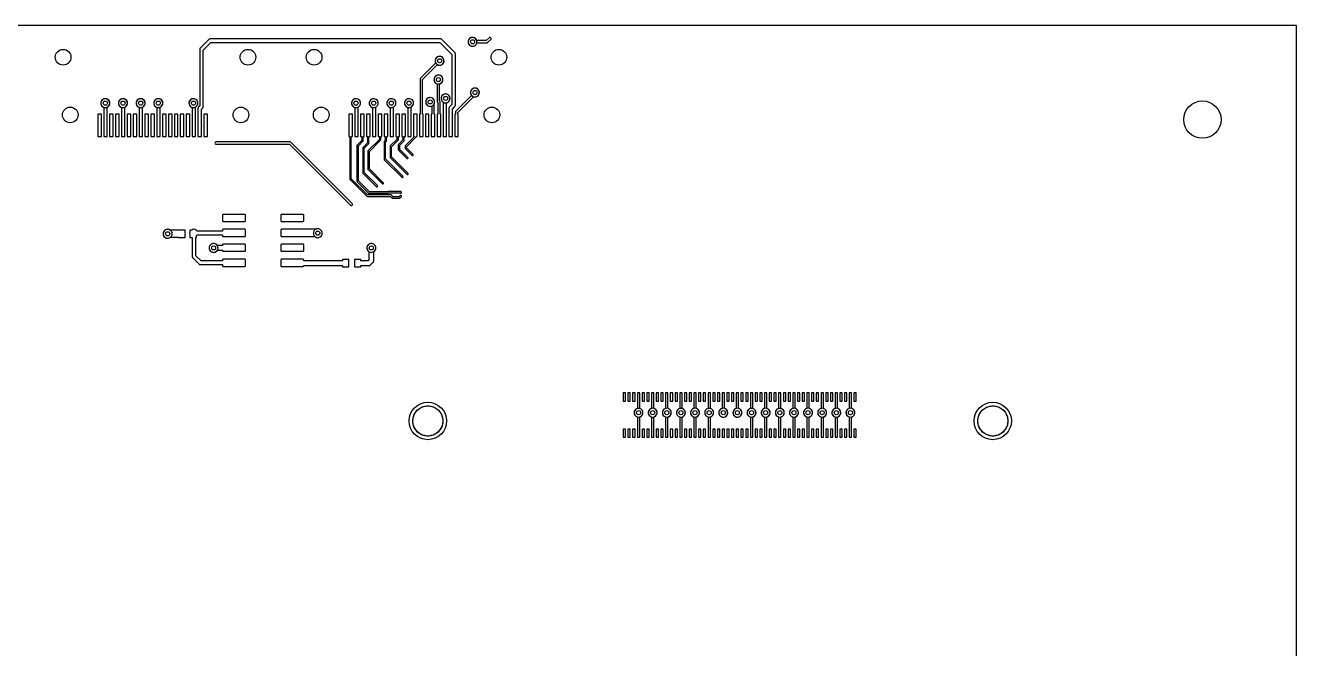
# Model space of a CAD drawing. Header units: millimetres. Extents: x 0 to 170, y 0 to 220.
# Drawn here: x 62 to 170, y 167.1 to 220 of the extents above; entities that cross this region are included whole.
import ezdxf

# ---------------------------------------------------------------- set-up
doc = ezdxf.new("R2010")
doc.units = ezdxf.units.MM

msp = doc.modelspace()

# ---------------------------------------------------------------- linework, layer by layer
at = {"layer": '16_copper'}
for points in [[(100.07, 218.23, 1), (99.93, 218.98), (99.88, 218.96, 0.876976), (100.02, 218.23)], [(97.27, 216.63, 1), (97.13, 217.37), (97.08, 217.36, 0.876976), (97.22, 216.62)], [(97.17, 215.03, 1), (97.03, 215.77), (96.98, 215.76, 0.876976), (97.12, 215.02)], [(96.47, 213.13, 1), (96.33, 213.87), (96.28, 213.86, 0.876976), (96.42, 213.12)], [(97.78, 213.43, 1), (97.63, 214.17), (97.58, 214.16, 0.876976), (97.73, 213.42)], [(100.27, 213.93, 1), (100.13, 214.67), (100.08, 214.66, 0.876976), (100.22, 213.92)], [(68.87, 213.03, 1), (68.73, 213.77), (68.68, 213.76, 0.876976), (68.82, 213.02)], [(70.37, 213.03, 1), (70.23, 213.77), (70.18, 213.76, 0.876976), (70.32, 213.02)], [(71.87, 213.03, 1), (71.73, 213.77), (71.68, 213.76, 0.876976), (71.82, 213.02)], [(73.37, 213.03, 1), (73.23, 213.77), (73.18, 213.76, 0.876976), (73.32, 213.02)], [(76.36, 213.03, 1), (76.21, 213.77), (76.16, 213.76, 0.876976), (76.31, 213.02)], [(90.17, 213.03, 1), (90.03, 213.77), (89.98, 213.76, 0.876976), (90.12, 213.02)], [(91.67, 213.03, 1), (91.53, 213.77), (91.48, 213.76, 0.876976), (91.62, 213.02)], [(93.17, 213.03, 1), (93.03, 213.77), (92.98, 213.76, 0.876976), (93.12, 213.02)], [(94.67, 213.03, 1), (94.53, 213.77), (94.48, 213.76, 0.876976), (94.62, 213.02)], [(74.17, 201.93, 1), (74.03, 202.67), (73.98, 202.66, 0.876976), (74.12, 201.92)], [(86.92, 201.98, 1), (86.78, 202.72), (86.73, 202.71, 0.876976), (86.87, 201.97)], [(78.07, 200.73, 1), (77.93, 201.47), (77.88, 201.46, 0.876976), (78.02, 200.72)], [(91.47, 200.73, 1), (91.33, 201.47), (91.28, 201.46, 0.876976), (91.42, 200.72)], [(114.17, 186.73, 1), (114.03, 187.47), (113.98, 187.46, 0.876976), (114.12, 186.72)], [(115.37, 186.73, 1), (115.23, 187.47), (115.18, 187.46, 0.876976), (115.32, 186.72)], [(116.57, 186.73, 1), (116.43, 187.47), (116.38, 187.46, 0.876976), (116.52, 186.72)], [(117.77, 186.73, 1), (117.63, 187.47), (117.58, 187.46, 0.876976), (117.72, 186.72)], [(118.97, 186.73, 1), (118.83, 187.47), (118.78, 187.46, 0.876976), (118.92, 186.72)], [(120.17, 186.73, 1), (120.03, 187.47), (119.98, 187.46, 0.876976), (120.12, 186.72)], [(121.37, 186.73, 1), (121.23, 187.47), (121.18, 187.46, 0.876976), (121.32, 186.72)], [(122.57, 186.73, 1), (122.43, 187.47), (122.38, 187.46, 0.876976), (122.52, 186.72)], [(123.77, 186.73, 1), (123.63, 187.47), (123.58, 187.46, 0.876976), (123.72, 186.72)], [(124.97, 186.73, 1), (124.83, 187.47), (124.78, 187.46, 0.876976), (124.92, 186.72)], [(126.17, 186.73, 1), (126.03, 187.47), (125.98, 187.46, 0.876976), (126.12, 186.72)], [(127.37, 186.73, 1), (127.23, 187.47), (127.18, 187.46, 0.876976), (127.32, 186.72)], [(128.57, 186.73, 1), (128.43, 187.47), (128.38, 187.46, 0.876976), (128.52, 186.72)], [(129.77, 186.73, 1), (129.63, 187.47), (129.58, 187.46, 0.876976), (129.72, 186.72)], [(130.97, 186.73, 1), (130.83, 187.47), (130.78, 187.46, 0.876976), (130.92, 186.72)], [(132.17, 186.73, 1), (132.03, 187.47), (131.98, 187.46, 0.876976), (132.12, 186.72)]]:
    msp.add_lwpolyline(points, format="xyb", close=True, dxfattribs=at)
at = {"layer": '1_copper'}
for points in [[(76.97, 211.4), (76.97, 211.4), (76.98, 211.43), (76.99, 211.46, 0.136249), (76.97, 211.55), (76.97, 211.55), (76.97, 212.9), (77.08, 213.01), (77.08, 213.01), (77.08, 213.02, 0.153125), (77.12, 213.1), (77.12, 213.12), (77.12, 217.91), (77.77, 218.55), (97.21, 218.55), (98.24, 217.52), (98.24, 213.28), (98.03, 213.08), (98.03, 213.07), (98.02, 213.07, 0.153125), (97.99, 212.98), (97.99, 212.97), (97.99, 211.5), (97.99, 211.48), (97.99, 210.55), (98.29, 210.55), (98.29, 211.48), (98.29, 211.48), (98.29, 211.5), (98.29, 212.9), (98.5, 213.11), (98.5, 213.11), (98.5, 213.12, 0.153125), (98.54, 213.2), (98.54, 213.22), (98.54, 217.58), (98.54, 217.59), (98.54, 217.59, 0.153128), (98.51, 217.68), (98.5, 217.69), (97.38, 218.81), (97.37, 218.81), (97.37, 218.82, 0.153125), (97.29, 218.85), (97.27, 218.85), (77.7, 218.85), (77.7, 218.85), (77.69, 218.85, 0.153128), (77.61, 218.82), (77.59, 218.81), (76.86, 218.08), (76.86, 218.07), (76.85, 218.07, 0.153125), (76.82, 217.98), (76.82, 217.97), (76.82, 213.18), (76.71, 213.08), (76.71, 213.07), (76.7, 213.07, 0.153125), (76.67, 212.98), (76.67, 212.97), (76.67, 211.5), (76.67, 211.49), (76.67, 211.49), (76.67, 211.48), (76.67, 211.48), (76.67, 210.55), (76.97, 210.55)], [(100.07, 218.23, 0.26795), (100.36, 218.48), (100.36, 218.51), (101.21, 218.51), (101.21, 218.51), (101.22, 218.51, 0.125733), (101.27, 218.53), (101.27, 218.53), (101.27, 218.53), (101.27, 218.53), (101.28, 218.54), (101.55, 218.81), (101.57, 218.83, 0.821885), (101.42, 218.96), (101.41, 218.95), (101.16, 218.71), (100.36, 218.71), (100.36, 218.73, 1), (99.64, 218.48), (99.66, 218.44, 0.303347), (100.02, 218.23)], [(95.79, 212.45), (95.74, 212.45), (95.74, 215.4), (97.01, 216.67, 0.965003), (97.41, 217.32), (97.37, 217.34, 0.716588), (96.86, 216.83), (96.87, 216.81), (95.57, 215.51), (95.56, 215.5), (95.56, 215.5, 0.125734), (95.54, 215.45), (95.54, 215.45), (95.54, 215.44), (95.54, 215.44), (95.54, 215.44), (95.54, 212.45), (95.49, 212.45), (95.49, 210.55), (95.79, 210.55)], [(97.29, 212.45), (97.24, 212.45), (97.24, 213.51), (97.24, 213.52), (97.24, 213.52, 0.125733), (97.22, 213.57), (97.21, 213.58), (97.21, 213.58), (97.21, 213.58), (97.21, 213.58), (97.2, 213.59), (97.2, 215.04), (97.22, 215.04, 1), (96.98, 215.76), (96.93, 215.74, 0.668181), (96.98, 215.04), (97, 215.03), (97, 213.55), (97, 213.54), (97, 213.53, 0.088953), (97.01, 213.5), (97.02, 213.5), (97.02, 213.49), (97.03, 213.48), (97.03, 213.48), (97.03, 213.48), (97.03, 213.48), (97.04, 213.47), (97.04, 212.45), (96.99, 212.45), (96.99, 210.55), (97.29, 210.55)], [(96.79, 212.45), (96.74, 212.45), (96.74, 213.26), (96.74, 213.27), (96.74, 213.27, 0.088953), (96.73, 213.31), (96.73, 213.31), (96.74, 213.33), (96.76, 213.38, 1), (96.04, 213.62), (96.03, 213.57, 0.577349), (96.52, 213.14), (96.54, 213.15), (96.54, 212.45), (96.49, 212.45), (96.49, 210.55), (96.79, 210.55)], [(97.79, 211.48), (97.79, 211.48), (97.79, 211.5), (97.79, 213.43), (97.83, 213.44, 1), (97.58, 214.16), (97.54, 214.14, 0.534512), (97.46, 213.52), (97.49, 213.49), (97.49, 211.5), (97.49, 211.48), (97.49, 210.55), (97.79, 210.55)], [(98.79, 212.45), (98.74, 212.45), (98.74, 212.6), (100.08, 213.94, 0.995332), (100.32, 214.66), (100.27, 214.67, 0.712075), (99.91, 214.05), (98.57, 212.71), (98.56, 212.7), (98.56, 212.7, 0.125734), (98.54, 212.65), (98.54, 212.65), (98.54, 212.64), (98.54, 212.64), (98.54, 212.64), (98.54, 212.45), (98.49, 212.45), (98.49, 210.55), (98.79, 210.55)], [(68.97, 211.48), (68.97, 211.48), (68.97, 211.5), (68.97, 213.06), (69.01, 213.08, 1), (68.59, 213.72), (68.55, 213.68, 0.534512), (68.63, 213.06), (68.67, 213.05), (68.67, 211.5), (68.67, 211.48), (68.67, 210.55), (68.97, 210.55)], [(70.47, 211.48), (70.47, 211.48), (70.47, 211.5), (70.47, 213.06), (70.51, 213.08, 1), (70.09, 213.72), (70.05, 213.68, 0.534512), (70.13, 213.06), (70.17, 213.05), (70.17, 211.5), (70.17, 211.48), (70.17, 210.55), (70.47, 210.55)], [(71.97, 211.48), (71.97, 211.48), (71.97, 211.5), (71.97, 213.06), (72.01, 213.08, 1), (71.59, 213.72), (71.55, 213.68, 0.534512), (71.63, 213.06), (71.67, 213.05), (71.67, 211.5), (71.67, 211.48), (71.67, 210.55), (71.97, 210.55)], [(73.47, 211.48), (73.47, 211.48), (73.47, 211.5), (73.47, 213.06), (73.51, 213.08, 1), (73.09, 213.72), (73.05, 213.68, 0.534512), (73.13, 213.06), (73.17, 213.05), (73.17, 211.5), (73.17, 211.48), (73.17, 210.55), (73.47, 210.55)], [(76.47, 211.48), (76.47, 211.48), (76.47, 211.5), (76.47, 213.07), (76.5, 213.08, 1), (76.08, 213.72), (76.04, 213.68, 0.577351), (76.16, 213.04), (76.17, 213.04), (76.17, 211.5), (76.17, 211.48), (76.17, 210.55), (76.47, 210.55)], [(90.29, 211.48), (90.29, 211.48), (90.29, 211.5), (90.29, 213.07), (90.31, 213.08, 1), (89.89, 213.72), (89.85, 213.68, 0.577351), (89.98, 213.04), (89.99, 213.04), (89.99, 211.5), (89.99, 211.48), (89.99, 210.55), (90.29, 210.55)], [(91.79, 211.48), (91.79, 211.48), (91.79, 211.5), (91.79, 213.07), (91.81, 213.08, 1), (91.39, 213.72), (91.35, 213.68, 0.577351), (91.48, 213.04), (91.49, 213.04), (91.49, 211.5), (91.49, 211.48), (91.49, 210.55), (91.79, 210.55)], [(93.29, 211.48), (93.29, 211.48), (93.29, 211.5), (93.29, 213.07), (93.31, 213.08, 1), (92.89, 213.72), (92.85, 213.68, 0.577351), (92.98, 213.04), (92.99, 213.04), (92.99, 211.5), (92.99, 211.48), (92.99, 210.55), (93.29, 210.55)], [(94.79, 211.48), (94.79, 211.48), (94.79, 211.5), (94.79, 213.07), (94.81, 213.08, 1), (94.39, 213.72), (94.35, 213.68, 0.577351), (94.48, 213.04), (94.49, 213.04), (94.49, 211.5), (94.49, 211.48), (94.49, 210.55), (94.79, 210.55)], [(93.78, 205.32, 0.178713), (93.82, 205.34), (93.94, 205.45), (93.96, 205.47, 0.854129), (93.85, 205.54), (93.75, 205.44), (93.25, 205.44), (93.1, 205.59), (93.09, 205.59, 0.17873), (93.05, 205.61), (91.08, 205.61), (89.7, 206.98), (89.7, 210.55), (89.79, 210.55), (89.79, 212.45), (89.49, 212.45), (89.49, 210.55), (89.58, 210.55), (89.58, 206.96), (89.58, 206.95, 0.178713), (89.6, 206.91), (91.01, 205.5), (91.01, 205.5, 0.17873), (91.05, 205.48), (93.03, 205.48), (93.18, 205.34), (93.18, 205.33, 0.17873), (93.22, 205.32), (93.78, 205.32)], [(92.8, 205.74, 0.178713), (92.84, 205.76), (92.87, 205.78), (93.83, 205.78), (93.86, 205.76), (93.87, 205.74, 0.726208), (93.96, 205.83), (93.94, 205.84, 0.397427), (93.86, 205.9), (92.84, 205.9), (92.84, 205.9, 0.138392), (92.8, 205.89), (92.8, 205.89), (92.8, 205.88), (92.77, 205.86), (91.23, 205.86), (90.3, 206.79), (90.3, 209.77), (90.68, 210.16), (90.69, 210.16, 0.17873), (90.7, 210.2), (90.7, 210.55), (90.79, 210.55), (90.79, 212.45), (90.49, 212.45), (90.49, 210.55), (90.58, 210.55), (90.58, 210.23), (90.2, 209.84), (90.19, 209.84, 0.17873), (90.18, 209.8), (90.18, 206.76), (90.18, 206.76, 0.178713), (90.2, 206.72), (91.16, 205.76), (91.16, 205.75, 0.17873), (91.2, 205.74), (92.8, 205.74)], [(91.9, 206.29, 0.509663), (91.92, 206.39), (90.8, 207.5), (90.8, 209.57), (91.18, 209.96), (91.19, 209.96, 0.17873), (91.2, 210), (91.2, 210.55), (91.29, 210.55), (91.29, 212.45), (90.99, 212.45), (90.99, 210.55), (91.08, 210.55), (91.08, 210.03), (90.7, 209.64), (90.69, 209.64, 0.17873), (90.68, 209.6), (90.68, 207.48), (90.68, 207.47, 0.178713), (90.7, 207.43), (91.83, 206.3), (91.84, 206.29, 0.158327), (91.88, 206.28)], [(92.4, 206.54, 0.509663), (92.41, 206.64), (91.23, 207.83), (91.23, 209.3), (92.18, 210.25), (92.19, 210.26, 0.17873), (92.2, 210.3), (92.2, 210.55), (92.29, 210.55), (92.29, 212.45), (91.99, 212.45), (91.99, 210.55), (92.08, 210.55), (92.08, 210.32), (91.12, 209.37), (91.12, 209.36, 0.17873), (91.1, 209.32), (91.1, 207.8), (91.1, 207.8, 0.178713), (91.12, 207.76), (92.32, 206.56), (92.34, 206.54, 0.158327), (92.38, 206.54)], [(94.06, 207.09, 0.509663), (94.07, 207.19), (92.6, 208.66), (92.6, 210.07), (92.68, 210.16), (92.69, 210.16, 0.17873), (92.7, 210.2), (92.7, 210.55), (92.79, 210.55), (92.79, 212.45), (92.49, 212.45), (92.49, 210.55), (92.58, 210.55), (92.58, 210.23), (92.5, 210.14), (92.49, 210.14, 0.17873), (92.48, 210.1), (92.48, 208.63), (92.48, 208.63, 0.178713), (92.5, 208.59), (93.98, 207.1), (94, 207.09, 0.158327), (94.04, 207.08)], [(94.5, 207.34, 0.509663), (94.51, 207.44), (93.12, 208.84), (93.12, 209.69), (93.68, 210.25), (93.69, 210.26, 0.17873), (93.7, 210.3), (93.7, 210.55), (93.79, 210.55), (93.79, 212.45), (93.49, 212.45), (93.49, 210.55), (93.58, 210.55), (93.58, 210.32), (93.01, 209.76), (93.01, 209.75, 0.17873), (92.99, 209.71), (92.99, 208.81), (92.99, 208.81, 0.178713), (93.01, 208.77), (94.42, 207.36), (94.44, 207.34, 0.158327), (94.48, 207.34)], [(94.48, 208.69, 0.509663), (94.5, 208.79), (93.81, 209.47), (93.81, 209.82), (94.18, 210.2), (94.19, 210.2, 0.17873), (94.2, 210.24), (94.2, 210.55), (94.29, 210.55), (94.29, 212.45), (93.99, 212.45), (93.99, 210.55), (94.08, 210.55), (94.08, 210.27), (93.71, 209.89), (93.7, 209.89, 0.17873), (93.69, 209.85), (93.69, 209.45), (93.69, 209.44, 0.178713), (93.71, 209.4), (94.41, 208.7), (94.42, 208.69, 0.158327), (94.46, 208.68)], [(94.93, 208.94, 0.509663), (94.94, 209.04), (94.38, 209.61), (94.38, 209.69), (95.18, 210.5), (95.19, 210.5, 0.17873), (95.2, 210.54), (95.2, 210.55), (95.29, 210.55), (95.29, 212.45), (94.99, 212.45), (94.99, 210.55), (95.06, 210.55), (94.28, 209.76), (94.27, 209.76, 0.17873), (94.26, 209.72), (94.26, 209.58), (94.26, 209.58, 0.178713), (94.28, 209.54), (94.86, 208.96), (94.87, 208.94, 0.158327), (94.91, 208.94)], [(89.72, 204.7, 0.546726), (89.78, 204.86), (89.77, 204.87), (84.57, 210.07), (84.56, 210.08), (84.56, 210.08, 0.125734), (84.51, 210.1), (84.51, 210.1), (84.5, 210.1), (84.5, 210.1), (84.5, 210.1), (78.2, 210.1), (78.18, 210.1, 0.821892), (78.19, 209.9), (78.2, 209.9), (84.46, 209.9), (89.63, 204.73), (89.65, 204.71, 0.125733), (89.7, 204.7)], [(74.17, 201.93, 0.098492), (74.31, 201.98), (74.32, 202), (75.02, 202), (75.02, 201.99), (75.58, 201.99), (75.58, 202.18), (75.59, 202.22, 0.144216), (75.59, 202.39), (75.58, 202.42), (75.58, 202.61), (75.02, 202.61), (75.02, 202.6), (74.32, 202.6), (74.31, 202.62, 1), (73.89, 201.98), (73.93, 201.96, 0.131651), (74.12, 201.92)], [(80.67, 199.54), (80.69, 199.55), (80.71, 199.56), (80.71, 199.58), (80.72, 199.6), (80.72, 200.07), (80.71, 200.09), (80.71, 200.11), (80.69, 200.12), (80.67, 200.13), (80.65, 200.14), (78.82, 200.14), (78.8, 200.13), (78.78, 200.12), (78.76, 200.11), (78.76, 200.09), (78.75, 200.07), (78.75, 199.99), (76.93, 199.99), (76.49, 200.42), (76.49, 201.99), (76.54, 201.99), (76.54, 202.15), (76.56, 202.16), (76.58, 202.19), (76.6, 202.22), (78.75, 202.22), (78.75, 202.14), (78.76, 202.12), (78.76, 202.1), (78.78, 202.09), (78.8, 202.08), (78.82, 202.08), (80.65, 202.08), (80.67, 202.08), (80.69, 202.09), (80.71, 202.1), (80.71, 202.12), (80.72, 202.14), (80.72, 202.61), (80.71, 202.63), (80.71, 202.65), (80.69, 202.66), (80.67, 202.67), (80.65, 202.68), (78.82, 202.68), (78.8, 202.67), (78.78, 202.66), (78.76, 202.65), (78.76, 202.63), (78.75, 202.61), (78.75, 202.53), (76.6, 202.53), (76.58, 202.56), (76.55, 202.59), (76.54, 202.6), (76.54, 202.61), (76.53, 202.61), (76.52, 202.62, 0.333902), (76.15, 202.62), (76.15, 202.61), (75.98, 202.61), (75.98, 202.42), (75.98, 202.41, 0.180972), (75.98, 202.19), (75.98, 202.18), (75.98, 201.99), (76.19, 201.99), (76.19, 200.36), (76.19, 200.35), (76.19, 200.35, 0.153128), (76.22, 200.26), (76.23, 200.25), (76.76, 199.73), (76.76, 199.72), (76.77, 199.72, 0.153125), (76.85, 199.68), (76.87, 199.68), (78.75, 199.68), (78.75, 199.6), (78.76, 199.58), (78.76, 199.56), (78.78, 199.55), (78.8, 199.54), (78.82, 199.53), (80.65, 199.53)], [(86.92, 201.98, 1), (86.78, 202.72), (86.73, 202.71), (86.68, 202.69), (86.66, 202.68), (84.69, 202.68), (84.64, 202.68), (84.63, 202.68), (83.77, 202.68), (83.75, 202.67), (83.73, 202.66), (83.71, 202.65), (83.71, 202.63), (83.7, 202.61), (83.7, 202.14), (83.71, 202.12), (83.71, 202.1), (83.73, 202.09), (83.75, 202.08), (83.77, 202.08), (84.63, 202.08), (84.64, 202.07), (84.69, 202.07), (86.59, 202.07), (86.6, 202.07, 0.197932), (86.83, 201.97), (86.87, 201.97)], [(78.07, 200.73, 0.198912), (78.32, 200.89), (78.32, 200.9), (78.75, 200.9), (78.75, 200.87), (78.76, 200.85), (78.76, 200.83), (78.78, 200.82), (78.8, 200.81), (78.82, 200.81), (80.65, 200.81), (80.67, 200.81), (80.69, 200.82), (80.71, 200.83), (80.71, 200.85), (80.72, 200.87), (80.72, 201.34), (80.71, 201.36), (80.71, 201.38), (80.69, 201.39), (80.67, 201.4), (80.65, 201.41), (78.82, 201.41), (78.8, 201.4), (78.78, 201.39), (78.76, 201.38), (78.76, 201.36), (78.75, 201.34), (78.75, 201.31), (78.32, 201.31), (78.32, 201.31, 1), (77.68, 200.89), (77.72, 200.85, 0.233167), (78.02, 200.72)], [(90.5, 199.6), (91.2, 199.6), (91.21, 199.6), (91.22, 199.6, 0.132342), (91.32, 199.64), (91.33, 199.64, 0.018024), (91.34, 199.65), (91.34, 199.66), (91.54, 199.86), (91.55, 199.86), (91.56, 199.87, 0.132344), (91.6, 199.97), (91.6, 199.98, 0.018059), (91.6, 199.99), (91.6, 200), (91.6, 200.78), (91.61, 200.78, 1), (91.19, 201.42), (91.15, 201.38, 0.493145), (91.19, 200.78), (91.2, 200.78), (91.2, 200.08), (91.12, 200), (90.5, 200), (90.5, 200.12), (89.96, 200.12), (89.96, 199.48), (90.5, 199.48)], [(114.22, 186.74, 0.716592), (114.22, 187.46), (114.2, 187.46), (114.2, 188.79), (114, 188.79), (114, 187.46), (113.98, 187.46, 0.716592), (113.98, 186.74), (114, 186.74), (114, 185.01), (114.2, 185.01), (114.2, 186.74)], [(115.42, 186.74, 0.716592), (115.42, 187.46), (115.4, 187.46), (115.4, 188.79), (115.2, 188.79), (115.2, 187.46), (115.18, 187.46, 0.716592), (115.18, 186.74), (115.2, 186.74), (115.2, 185.01), (115.4, 185.01), (115.4, 186.74)], [(116.62, 186.74, 0.716592), (116.62, 187.46), (116.6, 187.46), (116.6, 188.79), (116.4, 188.79), (116.4, 187.46), (116.38, 187.46, 0.716592), (116.38, 186.74), (116.4, 186.74), (116.4, 185.01), (116.6, 185.01), (116.6, 186.74)], [(117.82, 186.74, 0.716592), (117.82, 187.46), (117.8, 187.46), (117.8, 188.79), (117.6, 188.79), (117.6, 187.46), (117.58, 187.46, 0.716592), (117.58, 186.74), (117.6, 186.74), (117.6, 185.01), (117.8, 185.01), (117.8, 186.74)], [(119.02, 186.74, 0.716592), (119.02, 187.46), (119, 187.46), (119, 188.79), (118.8, 188.79), (118.8, 187.46), (118.78, 187.46, 0.716592), (118.78, 186.74), (118.8, 186.74), (118.8, 185.01), (119, 185.01), (119, 186.74)], [(120.22, 186.74, 0.716592), (120.22, 187.46), (120.2, 187.46), (120.2, 188.79), (120, 188.79), (120, 187.46), (119.98, 187.46, 0.716592), (119.98, 186.74), (120, 186.74), (120, 185.01), (120.2, 185.01), (120.2, 186.74)], [(121.2, 188.79), (121.2, 187.46), (121.18, 187.46, 1), (121.42, 186.74), (121.47, 186.76, 0.668181), (121.42, 187.46), (121.4, 187.46), (121.4, 188.79)], [(122.4, 188.79), (122.4, 187.46), (122.38, 187.46, 1), (122.62, 186.74), (122.67, 186.76, 0.668181), (122.62, 187.46), (122.6, 187.46), (122.6, 188.79)], [(123.82, 186.74, 0.716592), (123.82, 187.46), (123.8, 187.46), (123.8, 188.79), (123.6, 188.79), (123.6, 187.46), (123.58, 187.46, 0.716592), (123.58, 186.74), (123.6, 186.74), (123.6, 185.01), (123.8, 185.01), (123.8, 186.74)], [(125.02, 186.74, 0.716592), (125.02, 187.46), (125, 187.46), (125, 188.79), (124.8, 188.79), (124.8, 187.46), (124.78, 187.46, 0.716592), (124.78, 186.74), (124.8, 186.74), (124.8, 185.01), (125, 185.01), (125, 186.74)], [(126.22, 186.74, 0.716592), (126.22, 187.46), (126.2, 187.46), (126.2, 188.79), (126, 188.79), (126, 187.46), (125.98, 187.46, 0.716592), (125.98, 186.74), (126, 186.74), (126, 185.01), (126.2, 185.01), (126.2, 186.74)], [(127.42, 186.74, 0.716592), (127.42, 187.46), (127.4, 187.46), (127.4, 188.79), (127.2, 188.79), (127.2, 187.46), (127.18, 187.46, 0.716592), (127.18, 186.74), (127.2, 186.74), (127.2, 185.01), (127.4, 185.01), (127.4, 186.74)], [(128.62, 186.74, 0.716592), (128.62, 187.46), (128.6, 187.46), (128.6, 188.44), (128.6, 188.44), (128.6, 188.45), (128.6, 188.46), (128.6, 188.46), (128.6, 188.79), (128.4, 188.79), (128.4, 188.09), (128.4, 188.09), (128.4, 187.47), (128.38, 187.46, 0.716592), (128.38, 186.74), (128.4, 186.74), (128.4, 185.01), (128.6, 185.01), (128.6, 186.74)], [(129.4, 188.45, 0.397231), (129.4, 188.54), (129.4, 188.79), (129.2, 188.79), (129.2, 188.09), (129.4, 188.09)], [(129.82, 186.74, 0.716592), (129.82, 187.46), (129.8, 187.46), (129.8, 188.79), (129.6, 188.79), (129.6, 187.46), (129.58, 187.46, 0.716592), (129.58, 186.74), (129.6, 186.74), (129.6, 185.01), (129.8, 185.01), (129.8, 186.74)], [(131.02, 186.74, 0.716592), (131.02, 187.46), (131, 187.46), (131, 188.79), (130.8, 188.79), (130.8, 187.46), (130.78, 187.46, 0.716592), (130.78, 186.74), (130.8, 186.74), (130.8, 185.01), (131, 185.01), (131, 186.74)], [(132.22, 186.74, 0.716592), (132.22, 187.46), (132.2, 187.46), (132.2, 188.79), (132, 188.79), (132, 187.46), (131.98, 187.46, 0.716592), (131.98, 186.74), (132, 186.74), (132, 185.01), (132.2, 185.01), (132.2, 186.74)]]:
    msp.add_lwpolyline(points, format="xyb", close=True, dxfattribs=at)
for points in [[(68.47, 212.45), (68.17, 212.45), (68.17, 210.55), (68.47, 210.55)], [(69.47, 212.45), (69.17, 212.45), (69.17, 210.55), (69.47, 210.55)], [(69.97, 212.45), (69.67, 212.45), (69.67, 210.55), (69.97, 210.55)], [(70.97, 212.45), (70.67, 212.45), (70.67, 210.55), (70.97, 210.55)], [(71.47, 212.45), (71.17, 212.45), (71.17, 210.55), (71.47, 210.55)], [(72.47, 212.45), (72.17, 212.45), (72.17, 210.55), (72.47, 210.55)], [(72.97, 212.45), (72.67, 212.45), (72.67, 210.55), (72.97, 210.55)], [(73.97, 212.45), (73.67, 212.45), (73.67, 210.55), (73.97, 210.55)], [(74.47, 212.45), (74.17, 212.45), (74.17, 210.55), (74.47, 210.55)], [(74.97, 212.45), (74.67, 212.45), (74.67, 210.55), (74.97, 210.55)], [(75.47, 212.45), (75.17, 212.45), (75.17, 210.55), (75.47, 210.55)], [(75.97, 212.45), (75.67, 212.45), (75.67, 210.55), (75.97, 210.55)], [(77.47, 212.45), (77.17, 212.45), (77.17, 210.55), (77.47, 210.55)], [(96.29, 212.45), (95.99, 212.45), (95.99, 210.55), (96.29, 210.55)], [(80.67, 203.35), (80.69, 203.36), (80.71, 203.37), (80.71, 203.39), (80.72, 203.41), (80.72, 203.88), (80.71, 203.9), (80.71, 203.92), (80.69, 203.93), (80.67, 203.94), (80.65, 203.95), (78.82, 203.95), (78.8, 203.94), (78.78, 203.93), (78.76, 203.92), (78.76, 203.9), (78.75, 203.88), (78.75, 203.41), (78.76, 203.39), (78.76, 203.37), (78.78, 203.36), (78.8, 203.35), (78.82, 203.34), (80.65, 203.34)], [(85.62, 203.35), (85.64, 203.36), (85.66, 203.37), (85.66, 203.39), (85.67, 203.41), (85.67, 203.88), (85.66, 203.9), (85.66, 203.92), (85.64, 203.93), (85.62, 203.94), (85.6, 203.95), (83.77, 203.95), (83.75, 203.94), (83.73, 203.93), (83.71, 203.92), (83.71, 203.9), (83.7, 203.88), (83.7, 203.41), (83.71, 203.39), (83.71, 203.37), (83.73, 203.36), (83.75, 203.35), (83.77, 203.34), (85.6, 203.34)], [(85.62, 200.81), (85.64, 200.82), (85.66, 200.83), (85.66, 200.85), (85.67, 200.87), (85.67, 201.34), (85.66, 201.36), (85.66, 201.38), (85.64, 201.39), (85.62, 201.4), (85.6, 201.41), (83.77, 201.41), (83.75, 201.4), (83.73, 201.39), (83.71, 201.38), (83.71, 201.36), (83.7, 201.34), (83.7, 200.87), (83.71, 200.85), (83.71, 200.83), (83.73, 200.82), (83.75, 200.81), (83.77, 200.81), (85.6, 200.81)], [(89.48, 200.12), (88.94, 200.12), (88.94, 200), (85.67, 200), (85.67, 200.07), (85.66, 200.09), (85.66, 200.11), (85.64, 200.12), (85.62, 200.13), (85.6, 200.14), (83.77, 200.14), (83.75, 200.13), (83.73, 200.12), (83.71, 200.11), (83.71, 200.09), (83.7, 200.07), (83.7, 199.6), (83.71, 199.58), (83.71, 199.56), (83.73, 199.55), (83.75, 199.54), (83.77, 199.53), (85.6, 199.53), (85.62, 199.54), (85.64, 199.55), (85.66, 199.56), (85.66, 199.58), (85.67, 199.6), (88.94, 199.6), (88.94, 199.48), (89.48, 199.48)], [(113, 188.79), (112.8, 188.79), (112.8, 188.09), (113, 188.09)], [(113.4, 188.79), (113.2, 188.79), (113.2, 188.09), (113.4, 188.09)], [(113.8, 188.79), (113.6, 188.79), (113.6, 188.09), (113.8, 188.09)], [(114.6, 188.79), (114.4, 188.79), (114.4, 188.09), (114.6, 188.09)], [(115, 188.79), (114.8, 188.79), (114.8, 188.09), (115, 188.09)], [(115.8, 188.79), (115.6, 188.79), (115.6, 188.09), (115.8, 188.09)], [(116.2, 188.79), (116, 188.79), (116, 188.09), (116.2, 188.09)], [(117, 188.79), (116.8, 188.79), (116.8, 188.09), (117, 188.09)], [(117.4, 188.79), (117.2, 188.79), (117.2, 188.09), (117.4, 188.09)], [(118.2, 188.79), (118, 188.79), (118, 188.09), (118.2, 188.09)], [(118.6, 188.79), (118.4, 188.79), (118.4, 188.09), (118.6, 188.09)], [(119.4, 188.79), (119.2, 188.79), (119.2, 188.09), (119.4, 188.09)], [(119.8, 188.79), (119.6, 188.79), (119.6, 188.09), (119.8, 188.09)], [(120.6, 188.79), (120.4, 188.79), (120.4, 188.09), (120.6, 188.09)], [(121, 188.79), (120.8, 188.79), (120.8, 188.09), (121, 188.09)], [(121.8, 188.79), (121.6, 188.79), (121.6, 188.09), (121.8, 188.09)], [(122.2, 188.79), (122, 188.79), (122, 188.09), (122.2, 188.09)], [(123, 188.79), (122.8, 188.79), (122.8, 188.09), (123, 188.09)], [(123.4, 188.79), (123.2, 188.79), (123.2, 188.09), (123.4, 188.09)], [(124.2, 188.79), (124, 188.79), (124, 188.09), (124.2, 188.09)], [(124.6, 188.79), (124.4, 188.79), (124.4, 188.09), (124.6, 188.09)], [(125.4, 188.79), (125.2, 188.79), (125.2, 188.09), (125.4, 188.09)], [(125.8, 188.79), (125.6, 188.79), (125.6, 188.09), (125.8, 188.09)], [(126.6, 188.79), (126.4, 188.79), (126.4, 188.09), (126.6, 188.09)], [(127, 188.79), (126.8, 188.79), (126.8, 188.09), (127, 188.09)], [(127.8, 188.79), (127.6, 188.79), (127.6, 188.09), (127.8, 188.09)], [(128.2, 188.79), (128, 188.79), (128, 188.09), (128.2, 188.09)], [(129, 188.79), (128.8, 188.79), (128.8, 188.09), (129, 188.09)], [(130.2, 188.79), (130, 188.79), (130, 188.09), (130.2, 188.09)], [(130.6, 188.79), (130.4, 188.79), (130.4, 188.09), (130.6, 188.09)], [(131.4, 188.79), (131.2, 188.79), (131.2, 188.09), (131.4, 188.09)], [(131.8, 188.79), (131.6, 188.79), (131.6, 188.09), (131.8, 188.09)], [(132.6, 188.79), (132.4, 188.79), (132.4, 188.09), (132.6, 188.09)], [(113, 185.71), (112.8, 185.71), (112.8, 185.01), (113, 185.01)], [(113.4, 185.71), (113.2, 185.71), (113.2, 185.01), (113.4, 185.01)], [(113.8, 185.71), (113.6, 185.71), (113.6, 185.01), (113.8, 185.01)], [(114.6, 185.71), (114.4, 185.71), (114.4, 185.01), (114.6, 185.01)], [(115, 185.71), (114.8, 185.71), (114.8, 185.01), (115, 185.01)], [(115.8, 185.71), (115.6, 185.71), (115.6, 185.01), (115.8, 185.01)], [(116.2, 185.71), (116, 185.71), (116, 185.01), (116.2, 185.01)], [(117, 185.71), (116.8, 185.71), (116.8, 185.01), (117, 185.01)], [(117.4, 185.71), (117.2, 185.71), (117.2, 185.01), (117.4, 185.01)], [(118.2, 185.71), (118, 185.71), (118, 185.01), (118.2, 185.01)], [(118.6, 185.71), (118.4, 185.71), (118.4, 185.01), (118.6, 185.01)], [(119.4, 185.71), (119.2, 185.71), (119.2, 185.01), (119.4, 185.01)], [(119.8, 185.71), (119.6, 185.71), (119.6, 185.01), (119.8, 185.01)], [(120.6, 185.71), (120.4, 185.71), (120.4, 185.01), (120.6, 185.01)], [(121, 185.71), (120.8, 185.71), (120.8, 185.01), (121, 185.01)], [(121.4, 185.71), (121.2, 185.71), (121.2, 185.01), (121.4, 185.01)], [(121.8, 185.71), (121.6, 185.71), (121.6, 185.01), (121.8, 185.01)], [(122.2, 185.71), (122, 185.71), (122, 185.01), (122.2, 185.01)], [(122.6, 185.71), (122.4, 185.71), (122.4, 185.01), (122.6, 185.01)], [(123, 185.71), (122.8, 185.71), (122.8, 185.01), (123, 185.01)], [(123.4, 185.71), (123.2, 185.71), (123.2, 185.01), (123.4, 185.01)], [(124.2, 185.71), (124, 185.71), (124, 185.01), (124.2, 185.01)], [(124.6, 185.71), (124.4, 185.71), (124.4, 185.01), (124.6, 185.01)], [(125.4, 185.71), (125.2, 185.71), (125.2, 185.01), (125.4, 185.01)], [(125.8, 185.71), (125.6, 185.71), (125.6, 185.01), (125.8, 185.01)], [(126.6, 185.71), (126.4, 185.71), (126.4, 185.01), (126.6, 185.01)], [(127, 185.71), (126.8, 185.71), (126.8, 185.01), (127, 185.01)], [(127.8, 185.71), (127.6, 185.71), (127.6, 185.01), (127.8, 185.01)], [(128.2, 185.71), (128, 185.71), (128, 185.01), (128.2, 185.01)], [(129, 185.71), (128.8, 185.71), (128.8, 185.01), (129, 185.01)], [(129.4, 185.71), (129.2, 185.71), (129.2, 185.01), (129.4, 185.01)], [(130.2, 185.71), (130, 185.71), (130, 185.01), (130.2, 185.01)], [(130.6, 185.71), (130.4, 185.71), (130.4, 185.01), (130.6, 185.01)], [(131.4, 185.71), (131.2, 185.71), (131.2, 185.01), (131.4, 185.01)], [(131.8, 185.71), (131.6, 185.71), (131.6, 185.01), (131.8, 185.01)], [(132.6, 185.71), (132.4, 185.71), (132.4, 185.01), (132.6, 185.01)]]:
    msp.add_lwpolyline(points, close=True, dxfattribs=at)
at = {"layer": 'drills_NPTH'}
for centre in [(96.2, 186.4), (144.2, 186.4)]:
    msp.add_circle(centre, 1.28, dxfattribs=at)
at = {"layer": 'drills_PTH'}
for centre, radius in [((65.22, 217.3), 0.665), ((80.92, 217.3), 0.665), ((86.54, 217.3), 0.665), ((102.24, 217.3), 0.665), ((65.82, 212.4), 0.665), ((80.32, 212.4), 0.665), ((87.14, 212.4), 0.665), ((101.64, 212.4), 0.665), ((162, 212), 1.59), ((96.2, 186.4), 1.59), ((144.19, 186.4), 1.59)]:
    msp.add_circle(centre, radius, dxfattribs=at)
at = {"layer": 'drills_via_1_16'}
for centre in [(100, 218.61), (97.2, 217), (97.1, 215.4), (97.71, 213.8), (100.2, 214.3), (68.8, 213.4), (70.3, 213.4), (71.8, 213.4), (73.3, 213.4), (76.29, 213.4), (90.1, 213.4), (91.6, 213.4), (93.1, 213.4), (94.6, 213.4), (96.4, 213.5), (74.1, 202.3), (86.85, 202.35), (78, 201.1), (91.4, 201.1), (114.1, 187.1), (115.3, 187.1), (116.5, 187.1), (117.7, 187.1), (118.9, 187.1), (120.1, 187.1), (121.3, 187.1), (122.5, 187.1), (123.7, 187.1), (124.9, 187.1), (126.1, 187.1), (127.3, 187.1), (128.5, 187.1), (129.7, 187.1), (130.9, 187.1), (132.1, 187.1)]:
    msp.add_circle(centre, 0.175, dxfattribs=at)
at = {"layer": 'holes'}
for points in [[(94.93, 186.45), (94.93, 186.55), (94.95, 186.65), (94.97, 186.75), (95, 186.84), (95.04, 186.93), (95.09, 187.02), (95.14, 187.11), (95.2, 187.19), (95.26, 187.27), (95.33, 187.34), (95.41, 187.4), (95.49, 187.46), (95.58, 187.51), (95.67, 187.56), (95.76, 187.6), (95.85, 187.63), (95.95, 187.65), (96.05, 187.67), (96.15, 187.68), (96.25, 187.68), (96.35, 187.67), (96.45, 187.65), (96.55, 187.63), (96.64, 187.6), (96.73, 187.56), (96.82, 187.51), (96.91, 187.46), (96.99, 187.4), (97.07, 187.34), (97.14, 187.27), (97.2, 187.19), (97.26, 187.11), (97.31, 187.02), (97.36, 186.93), (97.4, 186.84), (97.43, 186.75), (97.45, 186.65), (97.47, 186.55), (97.48, 186.45), (97.48, 186.35), (97.47, 186.25), (97.45, 186.15), (97.43, 186.05), (97.4, 185.96), (97.36, 185.87), (97.31, 185.78), (97.26, 185.69), (97.2, 185.61), (97.14, 185.53), (97.07, 185.46), (96.99, 185.4), (96.91, 185.34), (96.82, 185.29), (96.73, 185.24), (96.64, 185.2), (96.55, 185.17), (96.45, 185.15), (96.35, 185.13), (96.25, 185.12), (96.15, 185.12), (96.05, 185.13), (95.95, 185.15), (95.85, 185.17), (95.76, 185.2), (95.67, 185.24), (95.58, 185.29), (95.49, 185.34), (95.41, 185.4), (95.33, 185.46), (95.26, 185.53), (95.2, 185.61), (95.14, 185.69), (95.09, 185.78), (95.04, 185.87), (95, 185.96), (94.97, 186.05), (94.95, 186.15), (94.93, 186.25), (94.93, 186.35), (94.93, 186.45)], [(142.93, 186.45), (142.93, 186.55), (142.95, 186.65), (142.97, 186.75), (143, 186.84), (143.04, 186.93), (143.09, 187.02), (143.14, 187.11), (143.2, 187.19), (143.26, 187.27), (143.33, 187.34), (143.41, 187.4), (143.49, 187.46), (143.58, 187.51), (143.67, 187.56), (143.76, 187.6), (143.85, 187.63), (143.95, 187.65), (144.05, 187.67), (144.15, 187.68), (144.25, 187.68), (144.35, 187.67), (144.45, 187.65), (144.55, 187.63), (144.64, 187.6), (144.73, 187.56), (144.82, 187.51), (144.91, 187.46), (144.99, 187.4), (145.07, 187.34), (145.14, 187.27), (145.2, 187.19), (145.26, 187.11), (145.31, 187.02), (145.36, 186.93), (145.4, 186.84), (145.43, 186.75), (145.45, 186.65), (145.47, 186.55), (145.47, 186.45), (145.47, 186.35), (145.47, 186.25), (145.45, 186.15), (145.43, 186.05), (145.4, 185.96), (145.36, 185.87), (145.31, 185.78), (145.26, 185.69), (145.2, 185.61), (145.14, 185.53), (145.07, 185.46), (144.99, 185.4), (144.91, 185.34), (144.82, 185.29), (144.73, 185.24), (144.64, 185.2), (144.55, 185.17), (144.45, 185.15), (144.35, 185.13), (144.25, 185.12), (144.15, 185.12), (144.05, 185.13), (143.95, 185.15), (143.85, 185.17), (143.76, 185.2), (143.67, 185.24), (143.58, 185.29), (143.49, 185.34), (143.41, 185.4), (143.33, 185.46), (143.26, 185.53), (143.2, 185.61), (143.14, 185.69), (143.09, 185.78), (143.04, 185.87), (143, 185.96), (142.97, 186.05), (142.95, 186.15), (142.93, 186.25), (142.93, 186.35), (142.93, 186.45)]]:
    msp.add_lwpolyline(points, close=True, dxfattribs=at)
at = {"layer": 'outline'}
msp.add_lwpolyline([(0, 0), (170, 0), (170, 220), (0, 220), (0, 0)], close=True, dxfattribs=at)

doc.saveas('drawing.dxf')
